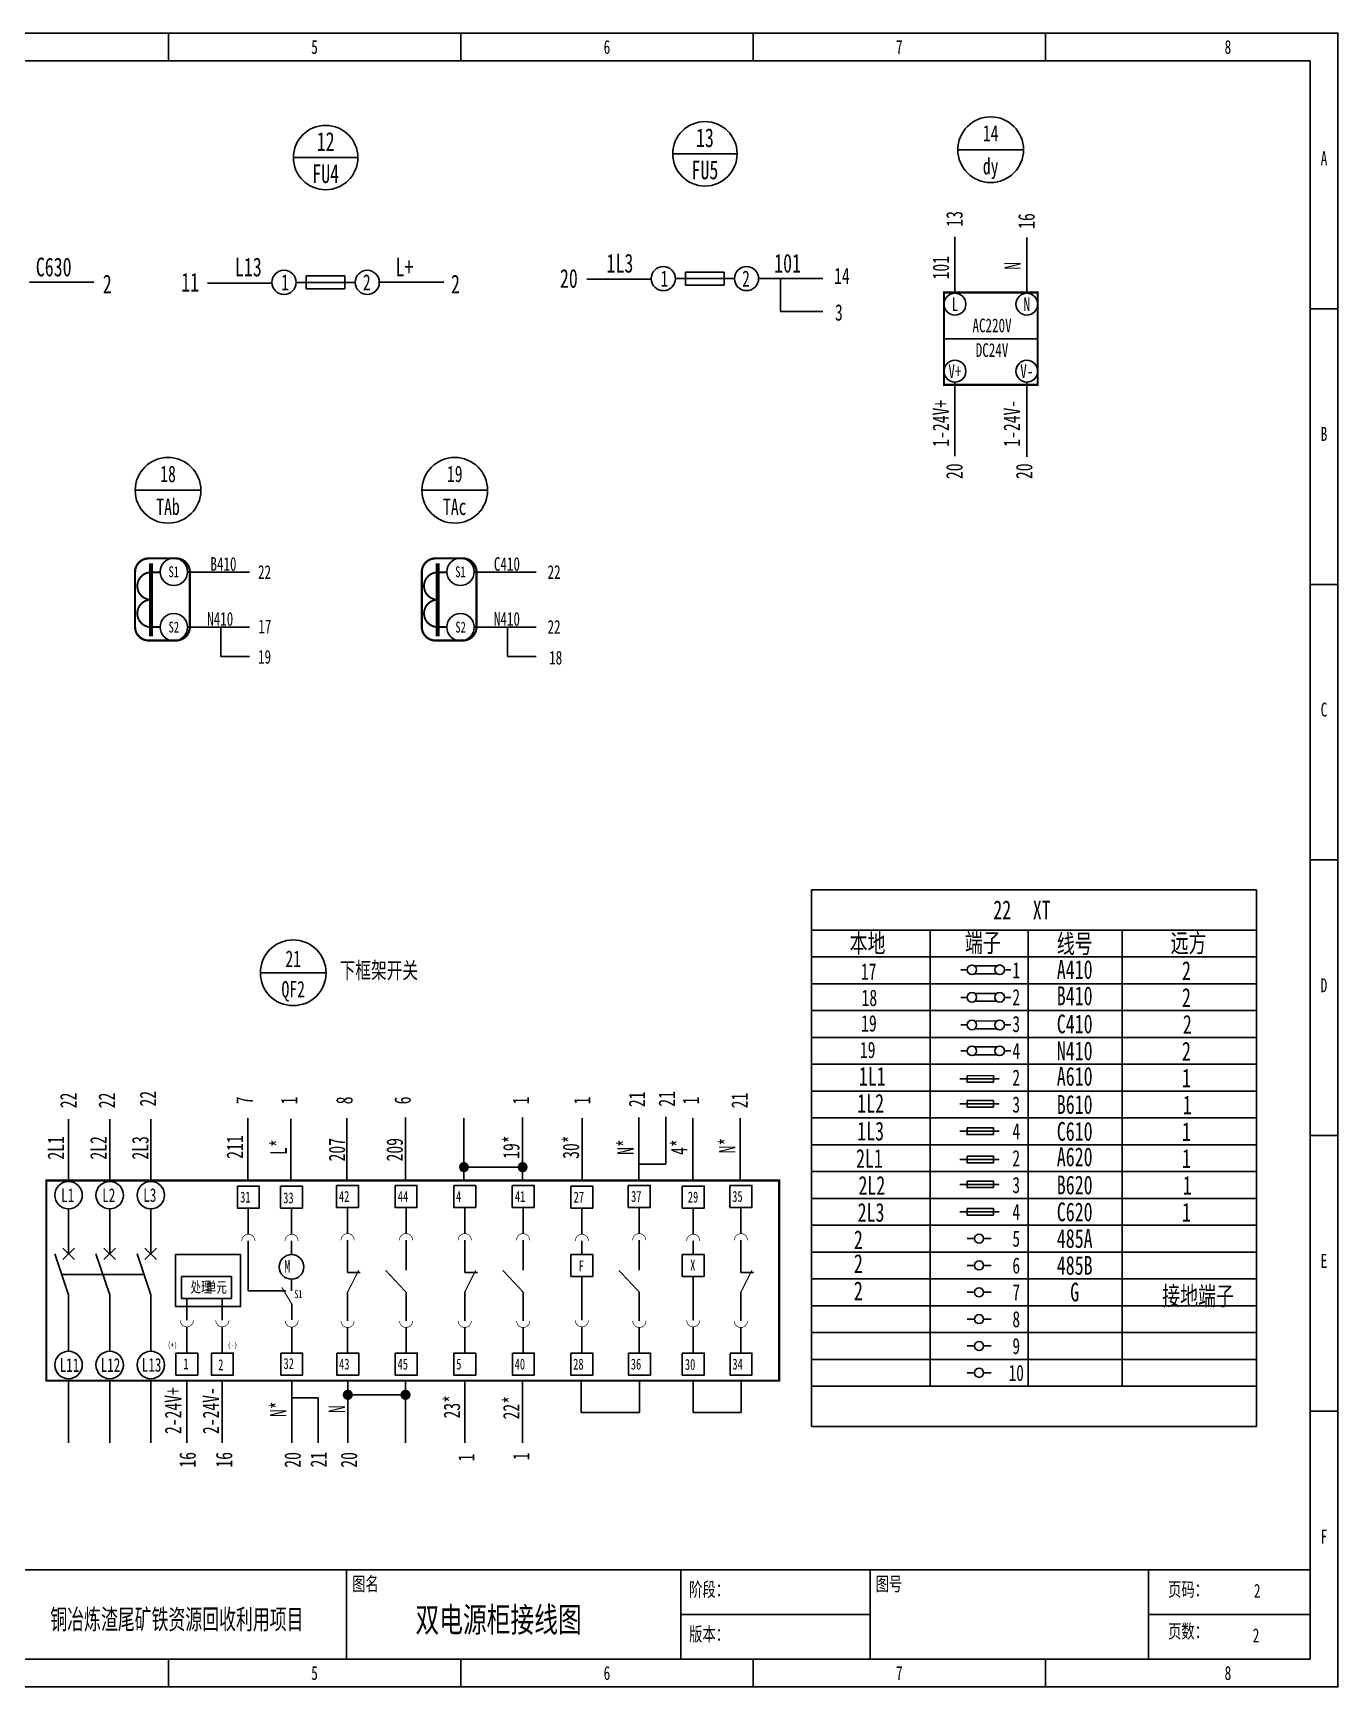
# Model space of a CAD drawing. Header units: millimetres. Extents: x 401220 to 2750366, y -101310 to 943175.
# Drawn here: x 1345826 to 1382428, y 174653 to 221053 of the extents above; entities that cross this region are included whole.
import ezdxf
from ezdxf.enums import TextEntityAlignment as Align

# ---------------------------------------------------------------- set-up
doc = ezdxf.new("R2010")
doc.units = ezdxf.units.MM
doc.layers.add('SW', color=8, linetype='Continuous', lineweight=20)
doc.styles.add('IDQSTYLE', font='NSimSun.ttf', dxfattribs={"width": 0.7})
doc.styles.add('标准', font='NSimSun.ttf', dxfattribs={"width": 0.667})

msp = doc.modelspace()

# ---------------------------------------------------------------- hatches: boundary and pattern name
h = msp.add_hatch(color=256)
h.dxf.hatch_style = 1
h.paths.add_polyline_path([(1358032.9, 189234.7, 0.4142136), (1357912.6, 189355), (1357912.6, 189114.4, 0.4142136)])
h.paths.add_polyline_path([(1357912.6, 189355, 0.4142136), (1357792.2, 189234.7, 0.4142136), (1357912.6, 189114.4)])
h = msp.add_hatch(color=256)
h.dxf.hatch_style = 1
h.paths.add_polyline_path([(1359679.7, 189234.7, 0.4142136), (1359559.3, 189355), (1359559.3, 189114.4, 0.4142136)])
h.paths.add_polyline_path([(1359559.3, 189355, 0.4142136), (1359439, 189234.7, 0.4142136), (1359559.3, 189114.4)])
h = msp.add_hatch(color=256)
h.dxf.hatch_style = 1
h.paths.add_polyline_path([(1354773.2, 182848.7, 0.4142136), (1354652.8, 182969), (1354652.8, 182728.3, 0.4142136)])
h.paths.add_polyline_path([(1354652.8, 182969, 0.4142136), (1354532.5, 182848.7, 0.4142136), (1354652.8, 182728.3)])
h = msp.add_hatch(color=256)
h.dxf.hatch_style = 1
h.paths.add_polyline_path([(1356392.2, 182848.7, 0.4142136), (1356271.9, 182969), (1356271.9, 182728.3, 0.4142136)])
h.paths.add_polyline_path([(1356271.9, 182969, 0.4142136), (1356151.6, 182848.7, 0.4142136), (1356271.9, 182728.3)])

# ---------------------------------------------------------------- linework, layer by layer
at = {"ltscale": 4}
for p, q in [((1349620, 220271.6), (1349620, 221052.8)), ((1357822, 220271.6), (1357822, 221052.8)), ((1366023.9, 220271.6), (1366023.9, 221052.8)), ((1374225.8, 220271.6), (1374225.8, 221052.8)), ((1381646.7, 213319.5), (1382427.8, 213319.5)), ((1381646.7, 205586.2), (1382427.8, 205586.2)), ((1381646.7, 197853), (1382427.8, 197853)), ((1372026.6, 194773.4), (1371849.2, 194773.4)), ((1373250.8, 194773.6), (1373073.4, 194773.6)), ((1372026.2, 193999.4), (1371848.8, 193999.4)), ((1373250.5, 193999.5), (1373073.1, 193999.5)), ((1372025.9, 193225.3), (1371848.5, 193225.3)), ((1373250.1, 193225.4), (1373072.7, 193225.4)), ((1372025.9, 192497.3), (1371848.5, 192497.3)), ((1373250.1, 192497.4), (1373072.7, 192497.4)), ((1372920.9, 191709.8), (1371823.8, 191709.7)), ((1372920.9, 191709.8), (1372777.2, 191709.8)), ((1372920.9, 191012.2), (1371823.8, 191012.1)), ((1372920.9, 191012.2), (1372777.2, 191012.2)), ((1372920.9, 190242.4), (1371823.8, 190242.3)), ((1372920.9, 190242.4), (1372777.2, 190242.4)), ((1381646.7, 190119.7), (1382427.8, 190119.7)), ((1372920.9, 189451), (1371823.8, 189450.9)), ((1372920.9, 189451), (1372777.2, 189451)), ((1372920.9, 188753.4), (1371823.8, 188753.3)), ((1372920.9, 188753.4), (1372777.2, 188753.4)), ((1372920.9, 187983.6), (1371823.8, 187983.5)), ((1372920.9, 187983.6), (1372777.2, 187983.6)), ((1372236.5, 187230.4), (1372024.8, 187230.4)), ((1372490.5, 187230.4), (1372702.1, 187230.4)), ((1372236.5, 186477.4), (1372024.8, 186477.4)), ((1372490.5, 186477.4), (1372702.1, 186477.4)), ((1372236.5, 185724.5), (1372024.8, 185724.5)), ((1372490.5, 185724.5), (1372702.1, 185724.5)), ((1372236.5, 184971.6), (1372024.8, 184971.6)), ((1372490.5, 184971.6), (1372702.1, 184971.6)), ((1372236.5, 184218.7), (1372024.8, 184218.7)), ((1372490.5, 184218.7), (1372702.1, 184218.7)), ((1372236.5, 183465.7), (1372024.8, 183465.7)), ((1372490.5, 183465.7), (1372702.1, 183465.7)), ((1381646.7, 182386.5), (1382427.8, 182386.5)), ((1319780.6, 177934), (1381646.7, 177934)), ((1354619.3, 177934), (1354619.3, 175434.3)), ((1363992.9, 177934), (1363992.9, 175434.3)), ((1369304.7, 177934), (1369304.7, 175434.3)), ((1377116.1, 177934), (1377116.1, 175434.3)), ((1363992.9, 176684.2), (1369304.7, 176684.2)), ((1377116.1, 176684.2), (1381646.7, 176684.2)), ((1349620, 174653.2), (1349620, 175434.3)), ((1357822, 174653.2), (1357822, 175434.3)), ((1366023.9, 174653.2), (1366023.9, 175434.3)), ((1374225.8, 174653.2), (1374225.8, 175434.3))]:
    msp.add_line(p, q, dxfattribs=at)
for p, q in [((1363767.9, 217665.9), (1365575, 217665.9)), ((1371765.1, 217780.6), (1373608.4, 217780.6)), ((1353129.2, 217560.3), (1354936.2, 217560.3)), ((1371684.5, 213754), (1371684.5, 215337.1)), ((1373702.9, 213735), (1373702.9, 215318.1)), ((1345724, 214059.8), (1347531, 214059.8)), ((1352527.6, 214038.8), (1350720.6, 214038.8)), ((1353239, 214059.2), (1353204.2, 214059.2)), ((1353239, 214059.2), (1353487.7, 214059.2)), ((1353487.7, 214239.9), (1353487.7, 213878.5)), ((1354571.9, 214239.9), (1353487.7, 214239.9)), ((1353487.7, 214059.2), (1354571.9, 214059.2)), ((1354571.9, 213878.5), (1354571.9, 214239.9)), ((1354571.9, 214059.2), (1354833.1, 214059.2)), ((1354860.6, 214059.2), (1354699.2, 214059.2)), ((1355537.8, 214059.8), (1357344.8, 214059.8)), ((1363166.4, 214144.4), (1361359.3, 214144.4)), ((1363877.8, 214164.8), (1363843, 214164.8)), ((1363877.8, 214164.8), (1364126.4, 214164.8)), ((1364126.4, 214345.5), (1364126.4, 213984.1)), ((1365210.7, 214345.5), (1364126.4, 214345.5)), ((1364126.4, 214164.8), (1365210.7, 214164.8)), ((1364126.4, 213984.1), (1365210.7, 213984.1)), ((1365210.7, 213984.1), (1365210.7, 214345.5)), ((1365210.7, 214164.8), (1365471.9, 214164.8)), ((1365499.4, 214164.8), (1365338, 214164.8)), ((1366176.6, 214165.4), (1367983.6, 214165.4)), ((1366796.2, 214165.4), (1366796.2, 213241.7)), ((1353487.7, 213878.5), (1354571.9, 213878.5)), ((1366796.2, 213241.7), (1367983.6, 213241.7)), ((1371377.3, 212477.7), (1374007.2, 212477.7)), ((1371684.5, 209676), (1371684.5, 211259)), ((1373702.9, 209656.9), (1373702.9, 211240)), ((1371684.5, 209179.2), (1371684.5, 210762.3)), ((1373702.9, 209160.2), (1373702.9, 210743.3)), ((1348690, 208224.7), (1350533.3, 208224.7)), ((1356733, 208224.7), (1358576.4, 208224.7)), ((1350159.5, 205927.8), (1351156.3, 205927.8)), ((1350591.3, 205927.8), (1351588.1, 205927.8)), ((1350625.1, 205927.8), (1351621.9, 205927.8)), ((1350902, 205927.8), (1351898.8, 205927.8)), ((1358202.6, 205927.8), (1359199.4, 205927.8)), ((1358634.4, 205927.8), (1359631.1, 205927.8)), ((1358668.1, 205927.8), (1359664.9, 205927.8)), ((1358945.1, 205927.8), (1359941.8, 205927.8)), ((1350159.5, 204385.6), (1351156.3, 204385.6)), ((1350591.3, 204385.6), (1351588.1, 204385.6)), ((1350625.1, 204385.6), (1351621.9, 204385.6)), ((1350902, 204385.6), (1351898.8, 204385.6)), ((1351089.7, 204385.6), (1351089.7, 203562.6)), ((1358202.6, 204385.6), (1359199.4, 204385.6)), ((1358634.4, 204385.6), (1359631.1, 204385.6)), ((1358668.1, 204385.6), (1359664.9, 204385.6)), ((1358945.1, 204385.6), (1359941.8, 204385.6)), ((1359132.8, 204385.6), (1359132.8, 203562.6)), ((1351089.7, 203562.6), (1351898.8, 203562.6)), ((1359132.8, 203562.6), (1359941.8, 203562.6)), ((1367663.8, 197017.1), (1367663.8, 195887.7)), ((1367663.8, 197017.1), (1379710.6, 197017.1)), ((1368095.5, 197017.1), (1380142.3, 197017.1)), ((1380142.3, 197017.1), (1380142.3, 195887.7)), ((1367663.8, 195887.7), (1380142.3, 195887.7)), ((1367663.8, 195887.7), (1367663.8, 195134.8)), ((1370994.6, 195887.7), (1370994.6, 195134.8)), ((1373742.4, 195887.7), (1373742.4, 195134.8)), ((1376378.9, 195887.7), (1376378.9, 195134.8)), ((1380142.3, 195887.7), (1380142.3, 195134.8)), ((1367663.8, 195134.8), (1367663.8, 194381.8)), ((1367663.8, 195134.8), (1367663.8, 194381.8)), ((1367663.8, 195134.8), (1379710.6, 195134.8)), ((1368095.5, 195134.8), (1380142.3, 195134.8)), ((1370994.6, 195134.8), (1370994.6, 194381.8)), ((1372235, 194884.3), (1372864.6, 194884.1)), ((1373742.4, 195134.8), (1373742.4, 194381.8)), ((1376377.7, 195134.8), (1376377.7, 194381.8)), ((1380142.3, 195134.8), (1380142.3, 194381.8)), ((1380142.3, 195134.8), (1380142.3, 194381.8)), ((1353122.9, 194688.2), (1352201.2, 194688.2)), ((1352201.2, 194688.2), (1354044.6, 194688.2)), ((1372236.3, 194663.5), (1372864.5, 194663.2)), ((1367663.8, 194381.8), (1367663.8, 193628.9)), ((1367663.8, 194381.8), (1367663.8, 193628.9)), ((1367663.8, 194381.8), (1379710.6, 194381.8)), ((1368095.5, 194381.8), (1380142.3, 194381.8)), ((1370994.6, 194381.8), (1370994.6, 193628.9)), ((1372234.6, 194110.2), (1372864.2, 194110)), ((1373742.4, 194381.8), (1373742.4, 193628.9)), ((1376377.7, 194381.8), (1376377.7, 193628.9)), ((1380142.3, 194381.8), (1380142.3, 193628.9)), ((1380142.3, 194381.8), (1380142.3, 193628.9)), ((1367663.8, 193628.9), (1367663.8, 192876)), ((1367663.8, 193628.9), (1367663.8, 192876)), ((1367663.8, 193628.9), (1379710.6, 193628.9)), ((1368095.5, 193628.9), (1380142.3, 193628.9)), ((1370994.6, 193628.9), (1370994.6, 192876)), ((1372236, 193889.4), (1372864.1, 193889.1)), ((1373742.4, 193628.9), (1373742.4, 192876)), ((1376377.7, 193628.9), (1376377.7, 192876)), ((1380142.3, 193628.9), (1380142.3, 192876)), ((1380142.3, 193628.9), (1380142.3, 192876)), ((1372234.3, 193336.1), (1372863.9, 193335.9)), ((1372235.6, 193115.3), (1372863.8, 193115.1)), ((1367663.8, 192876), (1367663.8, 192123.1)), ((1367663.8, 192876), (1367663.8, 192123.1)), ((1367663.8, 192876), (1379710.6, 192876)), ((1368095.5, 192876), (1380142.3, 192876)), ((1370994.6, 192876), (1370994.6, 192123.1)), ((1372234.3, 192608.1), (1372863.9, 192607.9)), ((1373742.4, 192876), (1373742.4, 192123.1)), ((1376377.7, 192876), (1376377.7, 192123.1)), ((1380142.3, 192876), (1380142.3, 192123.1)), ((1380142.3, 192876), (1380142.3, 192123.1)), ((1367663.8, 192123.1), (1379710.6, 192123.1)), ((1367663.8, 192123.1), (1367663.8, 191370.1)), ((1367663.8, 192123.1), (1367663.8, 191370.1)), ((1367663.8, 192123.1), (1379710.6, 192123.1)), ((1368095.5, 192123.1), (1380142.3, 192123.1)), ((1368095.5, 192123.1), (1380142.3, 192123.1)), ((1370994.6, 192123.1), (1370994.6, 191370.1)), ((1372235.6, 192387.3), (1372863.8, 192387.1)), ((1373742.4, 192123.1), (1373742.4, 191370.1)), ((1376377.7, 192123.1), (1376377.7, 191370.1)), ((1380142.3, 192123.1), (1380142.3, 191370.1)), ((1380142.3, 192123.1), (1380142.3, 191370.1)), ((1367663.8, 191370.1), (1367663.8, 190617.2)), ((1367663.8, 191370.1), (1367663.8, 190617.2)), ((1367663.8, 191370.1), (1379710.6, 191370.1)), ((1368095.5, 191370.1), (1380142.3, 191370.1)), ((1370994.6, 191370.1), (1370994.6, 190617.2)), ((1373742.4, 191370.1), (1373742.4, 190617.2)), ((1376377.7, 191370.1), (1376377.7, 190617.2)), ((1380142.3, 191370.1), (1380142.3, 190617.2)), ((1380142.3, 191370.1), (1380142.3, 190617.2)), ((1346822.4, 188832.8), (1346822.4, 190580.1)), ((1347974.5, 188832.8), (1347974.5, 190580.1)), ((1349126.6, 188832.8), (1349126.6, 190580.1)), ((1351850.3, 188860.4), (1351850.3, 190607.7)), ((1353054.6, 188840.8), (1353054.6, 190588.1)), ((1354627.4, 188860.4), (1354627.4, 190607.7)), ((1356274.1, 188880), (1356274.1, 190627.3)), ((1357912.6, 188860.4), (1357912.6, 190607.7)), ((1359559.3, 188880), (1359559.3, 190627.3)), ((1361226.6, 188860.4), (1361226.6, 190607.7)), ((1362816.6, 188880), (1362816.6, 190627.3)), ((1363578, 189323.7), (1363578, 190646.9)), ((1364333.7, 188860.4), (1364333.7, 190607.7)), ((1365659.1, 188860.4), (1365659.1, 190607.7)), ((1367663.8, 190617.2), (1367663.8, 189864.3)), ((1367663.8, 190617.2), (1367663.8, 189864.3)), ((1367663.8, 190617.2), (1379710.6, 190617.2)), ((1368095.5, 190617.2), (1380142.3, 190617.2)), ((1370994.6, 190617.2), (1370994.6, 189864.3)), ((1373742.4, 190617.2), (1373742.4, 189864.3)), ((1376377.7, 190617.2), (1376377.7, 189864.3)), ((1380142.3, 190617.2), (1380142.3, 189864.3)), ((1380142.3, 190617.2), (1380142.3, 189864.3)), ((1367663.8, 189864.3), (1379710.6, 189864.3)), ((1367663.8, 189864.3), (1379710.6, 189864.3)), ((1367663.8, 189864.3), (1367663.8, 189111.4)), ((1367663.8, 189864.3), (1367663.8, 189111.4)), ((1367663.8, 189864.3), (1379710.6, 189864.3)), ((1368095.5, 189864.3), (1380142.3, 189864.3)), ((1368095.5, 189864.3), (1380142.3, 189864.3)), ((1368095.5, 189864.3), (1380142.3, 189864.3)), ((1370994.6, 189864.3), (1370994.6, 189111.4)), ((1373742.4, 189864.3), (1373742.4, 189111.4)), ((1376377.7, 189864.3), (1376377.7, 189111.4)), ((1380142.3, 189864.3), (1380142.3, 189111.4)), ((1380142.3, 189864.3), (1380142.3, 189111.4)), ((1362816.6, 189323.7), (1363578, 189323.7)), ((1359559.3, 189234.7), (1357912.6, 189234.7)), ((1367663.8, 189111.4), (1367663.8, 188358.4)), ((1367663.8, 189111.4), (1367663.8, 188358.4)), ((1367663.8, 189111.4), (1379710.6, 189111.4)), ((1368095.5, 189111.4), (1380142.3, 189111.4)), ((1370994.6, 189111.4), (1370994.6, 188358.4)), ((1373742.4, 189111.4), (1373742.4, 188358.4)), ((1376377.7, 189111.4), (1376377.7, 188358.4)), ((1380142.3, 189111.4), (1380142.3, 188358.4)), ((1380142.3, 189111.4), (1380142.3, 188358.4)), ((1346822.4, 186803.1), (1346822.4, 188064.8)), ((1347974.5, 186803.1), (1347974.5, 188064.8)), ((1349126.6, 186803.1), (1349126.6, 188064.8)), ((1351863.6, 188088.6), (1351863.6, 187351.3)), ((1353076, 188088.6), (1353076, 187351.3)), ((1354648.8, 188108.3), (1354648.8, 187370.9)), ((1356287.4, 188108.3), (1356287.4, 187370.9)), ((1357934, 188108.3), (1357934, 187370.9)), ((1359572.6, 188108.3), (1359572.6, 187370.9)), ((1361219.4, 188088.6), (1361219.4, 187351.3)), ((1362829.9, 188108.3), (1362829.9, 187370.9)), ((1364344.1, 188088.6), (1364344.1, 187351.3)), ((1365680.5, 188108.3), (1365680.5, 187370.9)), ((1367663.8, 188358.4), (1367663.8, 187605.5)), ((1367663.8, 188358.4), (1367663.8, 187605.5)), ((1367663.8, 188358.4), (1379710.6, 188358.4)), ((1368095.5, 188358.4), (1380142.3, 188358.4)), ((1370994.6, 188358.4), (1370994.6, 187605.5)), ((1373742.4, 188358.4), (1373742.4, 187605.5)), ((1376377.7, 188358.4), (1376377.7, 187605.5)), ((1380142.3, 188358.4), (1380142.3, 187605.5)), ((1380142.3, 188358.4), (1380142.3, 187605.5)), ((1346822.4, 187571.2), (1346822.4, 186803.1)), ((1347974.5, 187571.2), (1347974.5, 186803.1)), ((1349126.6, 187571.2), (1349126.6, 186803.1)), ((1367663.8, 187605.5), (1367663.8, 186852.6)), ((1367663.8, 187605.5), (1367663.8, 186852.6)), ((1367663.8, 187605.5), (1379710.6, 187605.5)), ((1368095.5, 187605.5), (1380142.3, 187605.5)), ((1370994.6, 187605.5), (1370994.6, 186852.6)), ((1373742.4, 187605.5), (1373742.4, 186852.6)), ((1376377.7, 187605.5), (1376377.7, 186852.6)), ((1380142.3, 187605.5), (1380142.3, 186852.6)), ((1380142.3, 187605.5), (1380142.3, 186852.6)), ((1351863.6, 187167), (1351863.6, 186782.9)), ((1351863.6, 185765.6), (1351863.6, 187167)), ((1353076, 187167), (1353076, 186782.9)), ((1354648.8, 186279.4), (1354648.8, 187186.6)), ((1356287.4, 186572.1), (1356287.4, 187186.6)), ((1356287.4, 187186.6), (1356287.4, 186341.7)), ((1357934, 186279.4), (1357934, 187186.6)), ((1359572.6, 186572.1), (1359572.6, 187186.6)), ((1359572.6, 187186.6), (1359572.6, 186341.7)), ((1361219.4, 187167), (1361219.4, 186782.9)), ((1362829.9, 186572.1), (1362829.9, 187186.6)), ((1362829.9, 187186.6), (1362829.9, 186341.7)), ((1364344.1, 187167), (1364344.1, 186782.9)), ((1365680.5, 186279.4), (1365680.5, 187186.6)), ((1346822.4, 185651), (1346438.4, 186803.1)), ((1346659.5, 186640.2), (1346985.4, 186966.1)), ((1346659.5, 186966.1), (1346985.4, 186640.2)), ((1347974.5, 185651), (1347590.5, 186803.1)), ((1347811.6, 186966.1), (1348137.5, 186640.2)), ((1347811.6, 186640.2), (1348137.5, 186966.1)), ((1349126.6, 185651), (1348742.6, 186803.1)), ((1348963.7, 186640.2), (1349289.5, 186966.1)), ((1348963.7, 186966.1), (1349289.5, 186640.2)), ((1367663.8, 186852.6), (1367663.8, 186099.7)), ((1367663.8, 186852.6), (1367663.8, 186099.7)), ((1367663.8, 186852.6), (1379710.6, 186852.6)), ((1368095.5, 186852.6), (1380142.3, 186852.6)), ((1370994.6, 186852.6), (1370994.6, 186099.7)), ((1373742.4, 186852.6), (1373742.4, 186099.7)), ((1376377.7, 186852.6), (1376377.7, 186099.7)), ((1380142.3, 186852.6), (1380142.3, 186099.7)), ((1380142.3, 186852.6), (1380142.3, 186099.7)), ((1346630.4, 186227.1), (1348934.6, 186227.1)), ((1351863.6, 186091.7), (1351863.6, 185765.6)), ((1353076, 186091.7), (1353076, 185765.6)), ((1354648.8, 186279.4), (1355004, 186279.4)), ((1357934, 186279.4), (1358289.2, 186279.4)), ((1361219.4, 184939.6), (1361219.4, 186168.5)), ((1364344.1, 184939.6), (1364344.1, 186168.5)), ((1365680.5, 186279.4), (1366035.7, 186279.4)), ((1367663.8, 186099.7), (1367663.8, 185346.7)), ((1367663.8, 186099.7), (1367663.8, 185346.7)), ((1367663.8, 186099.7), (1379710.6, 186099.7)), ((1368095.5, 186099.7), (1380142.3, 186099.7)), ((1370994.6, 186099.7), (1370994.6, 185346.7)), ((1373742.4, 186099.7), (1373742.4, 185346.7)), ((1376377.7, 186099.7), (1376377.7, 185346.7)), ((1380142.3, 186099.7), (1380142.3, 185346.7)), ((1380142.3, 186099.7), (1380142.3, 185346.7)), ((1346822.4, 185267), (1346822.4, 185651)), ((1346822.4, 185651), (1346822.4, 184069.2)), ((1347974.5, 185267), (1347974.5, 185651)), ((1347974.5, 185651), (1347974.5, 184069.2)), ((1349126.6, 185267), (1349126.6, 185651)), ((1349126.6, 185651), (1349126.6, 184069.2)), ((1351863.6, 185765.6), (1352917, 185765.6)), ((1354648.8, 185612.9), (1354648.8, 185728.1)), ((1354648.8, 185612.9), (1354648.8, 184921.6)), ((1356289.2, 185612.9), (1356289.2, 185728.1)), ((1356289.2, 185612.9), (1356289.2, 184921.6)), ((1357934, 185612.9), (1357934, 185728.1)), ((1357934, 185612.9), (1357934, 184921.6)), ((1359574.4, 185612.9), (1359574.4, 185728.1)), ((1359574.4, 185612.9), (1359574.4, 184921.6)), ((1362831.7, 185612.9), (1362831.7, 185728.1)), ((1362831.7, 185612.9), (1362831.7, 184921.6)), ((1365680.5, 185612.9), (1365680.5, 185728.1)), ((1365680.5, 185612.9), (1365680.5, 184921.6)), ((1346822.4, 184499), (1346822.4, 185267)), ((1347974.5, 184499), (1347974.5, 185267)), ((1347974.5, 184499), (1347974.5, 185267)), ((1349126.6, 184499), (1349126.6, 185267)), ((1349126.6, 184499), (1349126.6, 185267)), ((1350139.4, 184939.6), (1350139.4, 185554)), ((1351134.5, 184939.6), (1351134.5, 185554)), ((1353079.7, 185170), (1353079.7, 185400.4)), ((1353079.7, 185170), (1353079.7, 184955.8)), ((1367663.8, 185346.7), (1367663.8, 184593.8)), ((1367663.8, 185346.7), (1367663.8, 184593.8)), ((1367663.8, 185346.7), (1379710.6, 185346.7)), ((1368095.5, 185346.7), (1380142.3, 185346.7)), ((1370994.6, 185346.7), (1370994.6, 184593.8)), ((1373742.4, 185346.7), (1373742.4, 184593.8)), ((1376377.7, 185346.7), (1376377.7, 184593.8)), ((1380142.3, 185346.7), (1380142.3, 184593.8)), ((1380142.3, 185346.7), (1380142.3, 184593.8)), ((1350139.4, 184017.9), (1350139.4, 184755.3)), ((1351134.5, 184017.9), (1351134.5, 184755.3)), ((1353079.7, 184017.9), (1353079.7, 184749)), ((1354648.8, 183999.9), (1354648.8, 184737.3)), ((1356289.2, 183999.9), (1356289.2, 184737.3)), ((1357934, 183999.9), (1357934, 184737.3)), ((1359574.4, 183999.9), (1359574.4, 184737.3)), ((1361219.4, 184017.9), (1361219.4, 184755.3)), ((1362831.7, 183999.9), (1362831.7, 184737.3)), ((1364344.1, 184017.9), (1364344.1, 184755.3)), ((1365680.5, 183999.9), (1365680.5, 184737.3)), ((1367663.8, 184593.8), (1367663.8, 183840.9)), ((1367663.8, 184593.8), (1367663.8, 183840.9)), ((1367663.8, 184593.8), (1379710.6, 184593.8)), ((1368095.5, 184593.8), (1380142.3, 184593.8)), ((1370994.6, 184593.8), (1370994.6, 183840.9)), ((1373742.4, 184593.8), (1373742.4, 183840.9)), ((1376377.7, 184593.8), (1376377.7, 183840.9)), ((1380142.3, 184593.8), (1380142.3, 183840.9)), ((1380142.3, 184593.8), (1380142.3, 183840.9)), ((1367663.8, 183840.9), (1367663.8, 183087.9)), ((1367663.8, 183840.9), (1367663.8, 183087.9)), ((1367663.8, 183840.9), (1379710.6, 183840.9)), ((1368095.5, 183840.9), (1380142.3, 183840.9)), ((1370994.6, 183840.9), (1370994.6, 183087.9)), ((1373742.4, 183840.9), (1373742.4, 183087.9)), ((1376377.7, 183840.9), (1376377.7, 183087.9)), ((1380142.3, 183840.9), (1380142.3, 183087.9)), ((1380142.3, 183840.9), (1380142.3, 183087.9)), ((1346822.4, 181496.7), (1346822.4, 183243.9)), ((1347974.5, 181496.7), (1347974.5, 183243.9)), ((1349126.6, 181496.7), (1349126.6, 183243.9)), ((1350139.4, 181496.7), (1350139.4, 183243.9)), ((1351134.5, 181496.7), (1351134.5, 183243.9)), ((1353079.7, 181496.7), (1353079.7, 183243.9)), ((1354652.8, 181496.7), (1354652.8, 183243.9)), ((1356299.6, 182848.7), (1354652.8, 182848.7)), ((1356271.9, 181496.7), (1356271.9, 183243.9)), ((1357938, 181496.7), (1357938, 183243.9)), ((1359557.1, 181496.7), (1359557.1, 183243.9)), ((1361202.9, 183243.9), (1361202.9, 182353.1)), ((1362833.2, 182353.1), (1362833.2, 183243.9)), ((1364344.1, 183243.9), (1364344.1, 182353.1)), ((1365684.6, 182353.1), (1365684.6, 183243.9)), ((1367663.8, 183087.9), (1367663.8, 181958.6)), ((1367663.8, 183087.9), (1380142.3, 183087.9)), ((1380142.3, 183087.9), (1380142.3, 181958.6)), ((1353079.7, 182760.5), (1353826.8, 182760.5)), ((1353826.8, 182760.5), (1353826.8, 181496.7)), ((1361202.9, 182353.1), (1362833.2, 182353.1)), ((1364344.1, 182353.1), (1365684.6, 182353.1)), ((1367663.8, 182711.5), (1367663.8, 181958.6)), ((1367663.8, 182711.5), (1367663.8, 181958.6)), ((1380142.3, 182711.5), (1380142.3, 181958.6)), ((1380142.3, 182711.5), (1380142.3, 181958.6)), ((1367663.8, 181958.6), (1379710.6, 181958.6)), ((1368095.5, 181958.6), (1380142.3, 181958.6))]:
    msp.add_line(p, q)
for points in [[(1318062.1, 174653.2), (1382427.8, 174653.2), (1382427.8, 221052.8), (1318062.1, 221052.8)], [(1319780.6, 175434.3), (1381646.7, 175434.3), (1381646.7, 220271.6), (1319780.6, 220271.6)]]:
    msp.add_lwpolyline(points, close=True, dxfattribs=at)
at = {"const_width": 61.4}
for points in [[(1371377.3, 211182.2), (1374007.2, 211182.2), (1374007.2, 213773.1), (1371377.3, 213773.1)], [(1346197.7, 183243.9), (1366756, 183243.9), (1366756, 188860.4), (1346197.7, 188860.4)]]:
    msp.add_lwpolyline(points, close=True, dxfattribs=at)
for points in [[(1349070.4, 204010.7), (1349838.5, 204010.7, 0.4142136), (1350222.5, 204394.8), (1350222.5, 205930.9, 0.4142136), (1349838.5, 206314.9), (1349070.4, 206314.9, 0.4142136), (1348686.4, 205930.9), (1348686.4, 204394.8, 0.4142136)], [(1357113.5, 204010.7), (1357881.5, 204010.7, 0.4142136), (1358265.6, 204394.8), (1358265.6, 205930.9, 0.4142136), (1357881.5, 206314.9), (1357113.5, 206314.9, 0.4142136), (1356729.4, 205930.9), (1356729.4, 204394.8, 0.4142136)]]:
    msp.add_lwpolyline(points, format="xyb", close=True, dxfattribs=at)
at = {"color": 7, "const_width": 107.5}
for points in [[(1349133.9, 204131.1), (1349133.9, 206179.2)], [(1357177, 204131.1), (1357177, 206179.2)]]:
    msp.add_lwpolyline(points, dxfattribs=at)
at = {"color": 7, "const_width": 53.8}
for points in [[(1349133.9, 205155.2, -1), (1349133.9, 205923.2), (1349389.9, 205923.2)], [(1357177, 205155.2, -1), (1357177, 205923.2), (1357433, 205923.2)], [(1349389.9, 204387.1), (1349133.9, 204387.1, -1), (1349133.9, 205155.2, -2.4142136)], [(1357433, 204387.1), (1357177, 204387.1, -1), (1357177, 205155.2, -2.4142136)]]:
    msp.add_lwpolyline(points, format="xyb", dxfattribs=at)
for points in [[(1372027.5, 191802.3), (1372762.2, 191802.4), (1372762.2, 191617.2), (1372027.5, 191617.1)], [(1372027.5, 191104.7), (1372762.2, 191104.8), (1372762.2, 190919.6), (1372027.5, 190919.5)], [(1372027.5, 190334.9), (1372762.2, 190334.9), (1372762.2, 190149.8), (1372027.5, 190149.7)], [(1372027.5, 189543.5), (1372762.2, 189543.6), (1372762.2, 189358.4), (1372027.5, 189358.3)], [(1351556.4, 188703.1), (1352170.8, 188703.1), (1352170.8, 188088.6), (1351556.4, 188088.6)], [(1352768.8, 188703.1), (1353383.2, 188703.1), (1353383.2, 188088.6), (1352768.8, 188088.6)], [(1354341.6, 188722.7), (1354956, 188722.7), (1354956, 188108.3), (1354341.6, 188108.3)], [(1355980.2, 188722.7), (1356594.7, 188722.7), (1356594.7, 188108.3), (1355980.2, 188108.3)], [(1357626.8, 188722.7), (1358241.2, 188722.7), (1358241.2, 188108.3), (1357626.8, 188108.3)], [(1359265.4, 188722.7), (1359879.8, 188722.7), (1359879.8, 188108.3), (1359265.4, 188108.3)], [(1360912.2, 188703.1), (1361526.6, 188703.1), (1361526.6, 188088.6), (1360912.2, 188088.6)], [(1362522.6, 188722.7), (1363137.1, 188722.7), (1363137.1, 188108.3), (1362522.6, 188108.3)], [(1364036.9, 188703.1), (1364651.3, 188703.1), (1364651.3, 188088.6), (1364036.9, 188088.6)], [(1365373.3, 188722.7), (1365987.8, 188722.7), (1365987.8, 188108.3), (1365373.3, 188108.3)], [(1372027.5, 188845.9), (1372762.2, 188846), (1372762.2, 188660.8), (1372027.5, 188660.8)], [(1372027.5, 188076.1), (1372762.2, 188076.2), (1372762.2, 187891), (1372027.5, 187890.9)], [(1349817.4, 185323.6), (1351646.8, 185323.6), (1351646.8, 186782.2), (1349817.4, 186782.2)], [(1361526.6, 186168.5), (1360912.2, 186168.5), (1360912.2, 186782.9), (1361526.6, 186782.9)], [(1364651.3, 186168.5), (1364036.9, 186168.5), (1364036.9, 186782.9), (1364651.3, 186782.9)], [(1349985.8, 186168.5), (1351390.9, 186168.5), (1351390.9, 185554), (1349985.8, 185554)], [(1349832.2, 184017.9), (1350446.6, 184017.9), (1350446.6, 183403.5), (1349832.2, 183403.5)], [(1350827.2, 184017.9), (1351441.7, 184017.9), (1351441.7, 183403.5), (1350827.2, 183403.5)], [(1352772.5, 184017.9), (1353386.9, 184017.9), (1353386.9, 183403.5), (1352772.5, 183403.5)], [(1354345.6, 184017.9), (1354960.1, 184017.9), (1354960.1, 183403.5), (1354345.6, 183403.5)], [(1355986, 184017.9), (1356600.5, 184017.9), (1356600.5, 183403.5), (1355986, 183403.5)], [(1357630.8, 184017.9), (1358245.3, 184017.9), (1358245.3, 183403.5), (1357630.8, 183403.5)], [(1359271.2, 184017.9), (1359885.7, 184017.9), (1359885.7, 183403.5), (1359271.2, 183403.5)], [(1360912.2, 184017.9), (1361526.6, 184017.9), (1361526.6, 183403.5), (1360912.2, 183403.5)], [(1362528.5, 184017.9), (1363142.9, 184017.9), (1363142.9, 183403.5), (1362528.5, 183403.5)], [(1364036.9, 184017.9), (1364651.3, 184017.9), (1364651.3, 183403.5), (1364036.9, 183403.5)], [(1365377.3, 184017.9), (1365991.8, 184017.9), (1365991.8, 183403.5), (1365377.3, 183403.5)]]:
    msp.add_lwpolyline(points, close=True)
at = {"const_width": 18.4}
for points in [[(1352047.9, 187167, 1), (1351679.3, 187167, 1)], [(1353260.3, 187167, 1), (1352891.7, 187167, 1)], [(1354833.2, 187186.6, 1), (1354464.5, 187186.6, 1)], [(1356471.8, 187186.6, 1), (1356103.1, 187186.6, 1)], [(1358118.4, 187186.6, 1), (1357749.7, 187186.6, 1)], [(1359757, 187186.6, 1), (1359388.3, 187186.6, 1)], [(1361403.7, 187167, 1), (1361035.1, 187167, 1)], [(1363014.2, 187186.6, 1), (1362645.5, 187186.6, 1)], [(1364528.4, 187167, 1), (1364159.8, 187167, 1)], [(1365864.9, 187186.6, 1), (1365496.2, 187186.6, 1)], [(1349955.1, 184939.6, 1), (1350323.8, 184939.6, 1)], [(1350950.1, 184939.6, 1), (1351318.8, 184939.6, 1)], [(1352895.4, 184933.3, 1), (1353264, 184933.3)], [(1354464.5, 184921.6, 1), (1354833.2, 184921.6, 1)], [(1356104.9, 184921.6, 1), (1356473.6, 184921.6, 1)], [(1357749.7, 184921.6, 1), (1358118.4, 184921.6, 1)], [(1359390.1, 184921.6, 1), (1359758.8, 184921.6, 1)], [(1361035.1, 184939.6, 1), (1361403.7, 184939.6, 1)], [(1362647.3, 184921.6, 1), (1363016, 184921.6, 1)], [(1364159.8, 184939.6, 1), (1364528.4, 184939.6, 1)], [(1365496.2, 184921.6, 1), (1365864.9, 184921.6, 1)]]:
    msp.add_lwpolyline(points, format="xyb", dxfattribs=at)
at = {"const_width": 32.3}
for points in [[(1354648.8, 185728.1), (1354958.3, 186341.7)], [(1356289.2, 185728.1), (1355714.7, 186341.7)], [(1357934, 185728.1), (1358243.5, 186341.7)], [(1359574.4, 185728.1), (1358999.9, 186341.7)], [(1362831.7, 185728.1), (1362257.1, 186341.7)], [(1365680.5, 185728.1), (1365990.1, 186341.7)], [(1353079.7, 185400.4), (1352803.2, 185861.3)]]:
    msp.add_lwpolyline(points, dxfattribs=at)
for centre, radius in [((1364671.5, 217665.9), 903.5), ((1372686.7, 217780.6), 921.7), ((1354032.7, 217560.3), 903.5), ((1352865.4, 214059.2), 338.8), ((1355199.4, 214059.2), 338.8), ((1363504.1, 214164.8), 338.8), ((1365838.2, 214164.8), 338.8), ((1371684.5, 213446.8), 307.2), ((1373700, 213446.8), 307.2), ((1371684.5, 211566.3), 307.2), ((1373700, 211566.3), 307.2), ((1349611.6, 208224.7), 921.7), ((1357654.7, 208224.7), 921.7), ((1349772, 205939.9), 384), ((1357815.1, 205939.9), 384), ((1349774.7, 204387.1), 384), ((1357817.7, 204387.1), 384), ((1353122.9, 194688.2), 921.7), ((1357912.6, 189234.7), 120.3), ((1359559.3, 189234.7), 120.3), ((1346822.4, 188448.8), 384), ((1347974.5, 188448.8), 384), ((1349126.6, 188448.8), 384), ((1353076, 186437.3), 345.6), ((1346822.4, 183685.1), 384), ((1347974.5, 183685.1), 384), ((1349126.6, 183685.1), 384), ((1354652.8, 182848.7), 120.3), ((1356271.9, 182848.7), 120.3)]:
    msp.add_circle(centre, radius)
at = {"ltscale": 4}
for centre, radius in [((1372160.3, 194773.4), 133.7), ((1372939.7, 194773.6), 133.7), ((1372159.9, 193999.4), 133.7), ((1372939.4, 193999.5), 133.7), ((1372159.6, 193225.3), 133.7), ((1372939, 193225.4), 133.7), ((1372159.6, 192497.3), 133.7), ((1372939, 192497.4), 133.7), ((1372363.5, 187230.4), 127), ((1372363.5, 186477.4), 127), ((1372363.5, 185724.5), 127), ((1372363.5, 184971.6), 127), ((1372363.5, 184218.7), 127), ((1372363.5, 183465.7), 127)]:
    msp.add_circle(centre, radius, dxfattribs=at)

# ---------------------------------------------------------------- texts
at = {"style": 'IDQSTYLE', "width": 0.7}
for s, p in [('5', (1353721, 220349.7)), ('6', (1361922.9, 220349.7)), ('7', (1370124.9, 220349.7)), ('8', (1379342.3, 220349.7)), ('A', (1382037.2, 217225.2)), ('B', (1382037.2, 209491.9)), ('C', (1382037.2, 201758.7)), ('D', (1382037.2, 194025.4)), ('E', (1382037.2, 186292.2)), ('F', (1382037.2, 178558.9)), ('5', (1353721, 174731.3)), ('6', (1361922.9, 174731.3)), ('7', (1370124.9, 174731.3)), ('8', (1379342.3, 174731.3))]:
    msp.add_text(s, height=391.3, dxfattribs=at).set_placement(p, align=Align.BOTTOM_CENTER)
for s, height, p in [('12', 527.05, (1354032.7, 218012.1)), ('13', 527.05, (1364671.5, 218117.7)), ('14', 460.84, (1372686.7, 218241.4)), ('FU4', 527.05, (1354032.7, 217108.6)), ('FU5', 527.05, (1364671.5, 217214.2)), ('dy', 460.84, (1372686.7, 217319.7)), ('1L3', 527.05, (1362287.3, 214596.7)), ('101', 527.05, (1366990.7, 214596.7)), ('C630', 527.05, (1346404.6, 214491.1)), ('L13', 527.05, (1351864.6, 214491.1)), ('L+', 527.05, (1356242.3, 214491.1)), ('20', 527.05, (1360855.2, 214169.6)), ('14', 460.84, (1368514.1, 214239.3)), ('2', 527, (1347906.9, 214011.7)), ('11', 527.05, (1350233.5, 214064)), ('2', 527, (1357674, 214011.7)), ('3', 460.8, (1368429.9, 213215.4)), ('18', 460.84, (1349611.6, 208685.5)), ('19', 460.84, (1357654.7, 208685.5)), ('TAb', 460.84, (1349611.6, 207763.9)), ('TAc', 460.84, (1357654.7, 207763.9)), ('S1', 307.22, (1349772, 205939.9)), (' B410', 384.03, (1351075.2, 206158.2)), ('22', 384.03, (1352318.4, 205932)), ('S1', 307.22, (1357815.1, 205939.9)), ('C410', 384.03, (1359118.2, 206158.2)), ('22', 384.03, (1360441, 205932)), ('N410', 384.03, (1351075.2, 204616)), ('N410', 384.03, (1359118.2, 204616)), ('S2', 307.22, (1349774.7, 204387.1)), ('17', 384.03, (1352327.3, 204405.7)), ('S2', 307.22, (1357817.7, 204387.1)), ('22', 384.03, (1360441, 204394.6)), ('19', 384.03, (1352319.1, 203552.8)), ('18', 384.03, (1360485.9, 203530.4)), ('22', 527.05, (1373012, 196454.5)), ('XT', 527.05, (1374118.9, 196452.4)), ('21', 460.84, (1353122.9, 195084)), ('下框架开关', 460.84, (1355525.6, 194755.3)), ('17', 460.84, (1369264.8, 194723.1)), ('1', 451.8, (1373404.4, 194758.3)), ('QF2', 460.84, (1353122.9, 194227.3)), ('18', 460.84, (1369283.9, 193987)), ('2', 451.8, (1373404.4, 194005.4)), ('19', 460.84, (1369273.1, 193270.7)), ('3', 451.8, (1373404.4, 193252.4)), ('@N421', 0.151, (1373742.4, 193252.4)), ('19', 460.84, (1369237.6, 192524.5)), ('4', 451.8, (1373404.4, 192499.5)), ('2', 451.8, (1373404.4, 191746.6)), ('3', 451.8, (1373404.4, 190993.7)), ('@N421', 0.151, (1373742.4, 190993.7)), ('4', 451.8, (1373404.4, 190240.7)), ('2', 451.8, (1373404.4, 189487.8)), ('3', 451.8, (1373404.4, 188734.9)), ('@N421', 0.151, (1373742.4, 188734.9)), ('4', 451.8, (1373404.4, 187982)), ('5', 451.8, (1373404.4, 187229)), ('6', 451.8, (1373404.4, 186476.1)), ('7', 451.8, (1373404.4, 185723.2)), ('8', 451.8, (1373404.4, 184970.3)), ('9', 451.8, (1373404.4, 184217.3)), ('10', 451.76, (1373404.4, 183464.4))]:
    msp.add_text(s, height=height, dxfattribs=at).set_placement(p, align=Align.MIDDLE_CENTER)
for s, p in [('框架断路器配套', (1371765.1, 217780.6)), ('框架断路器配套', (1348690, 208224.7)), ('框架断路器配套', (1356733, 208224.7)), ('RMW2-3P bse4', (1352213.9, 193913.5))]:
    msp.add_text(s, height=0.154, dxfattribs=at).set_placement(p, align=Align.MIDDLE_LEFT)
for s, height, p in [('13', 460.84, (1371669.6, 215840)), ('16', 460.84, (1373690.7, 215779.5)), ('101', 460.84, (1371287.4, 214469.1)), ('N', 460.8, (1373302.7, 214522.5)), ('1-24V+', 460.84, (1371287.4, 210104.8)), ('1-24V-', 460.84, (1373279.1, 210104.8)), ('20', 460.84, (1371668.8, 208759.2)), ('20', 460.84, (1373625.8, 208759.2)), ('22', 460.84, (1346815.8, 191107.9)), ('22', 460.84, (1347893, 191107.9)), ('22', 460.84, (1349048.1, 191155.4)), ('7', 460.8, (1351756.4, 191107.9)), ('1', 460.8, (1353008, 191104.7)), ('8', 460.8, (1354557.4, 191107.9)), ('6', 460.8, (1356189.3, 191107.9)), ('1', 460.8, (1359509.1, 191104.7)), ('1', 460.8, (1361223.4, 191104.7)), ('21', 460.84, (1362764.4, 191137.9)), ('21', 460.84, (1363600.2, 191151.1)), ('1', 460.8, (1364277, 191104.7)), ('21', 460.84, (1365643.2, 191104.7)), ('2L1', 460.84, (1346462.8, 189776.3)), ('2L2', 460.84, (1347658, 189776.3)), ('2L3', 460.84, (1348831.4, 189776.3)), ('211', 460.84, (1351483.8, 189798.6)), ('L*', 460.84, (1352714.8, 189798.6)), ('207', 460.84, (1354348, 189723.9)), ('209', 460.84, (1355967.2, 189723.9)), ('19*', 460.84, (1359238.8, 189797.2)), ('30*', 460.84, (1360910.5, 189797.2)), ('N*', 460.84, (1362446, 189797.2)), ('4*', 460.84, (1363947.6, 189797.2)), ('N*', 460.84, (1365293.9, 189839.4)), ('2-24V+', 460.84, (1349751.1, 182404)), ('2-24V-', 460.84, (1350812.3, 182404.3)), ('N*', 460.84, (1352702.7, 182444.5)), ('N', 460.8, (1354348, 182444.5)), ('23*', 460.84, (1357572, 182513.3)), ('22*', 460.84, (1359238.8, 182485.9)), ('16', 460.84, (1350158.8, 181024.9)), ('16', 460.84, (1351181.9, 181024.9)), ('20', 460.84, (1353103.8, 181021.4)), ('21', 460.84, (1353835.5, 181029.4)), ('20', 460.84, (1354685.7, 181021.4)), ('1', 460.8, (1357977.7, 181088.1)), ('1', 460.8, (1359512.7, 181121.9))]:
    msp.add_text(s, height=height, rotation=90, dxfattribs=at).set_placement(p, align=Align.MIDDLE_CENTER)
for s, height, p in [('1', 451.8, (1363426.7, 213938.9)), ('2', 451.8, (1365717.7, 213938.9)), ('1', 451.8, (1352787.9, 213833.3)), ('2', 451.8, (1355079, 213833.3)), ('31', 307.22, (1351633.2, 188242.3)), ('33', 307.22, (1352841.4, 188219.8)), ('42', 307.22, (1354405.1, 188261.9)), ('44', 307.22, (1356057, 188261.9)), ('4', 307.2, (1357690.3, 188261.9)), ('41', 307.22, (1359342.2, 188261.9)), ('27', 307.22, (1360989, 188242.3)), ('37', 307.22, (1362599.4, 188261.9)), ('29', 307.22, (1364190.5, 188242.3)), ('35', 307.22, (1365436.8, 188261.9)), ('M', 359.5, (1352870.3, 186272.7)), ('F', 307.2, (1361129.3, 186308.9)), ('X', 307.2, (1364258.1, 186331.4)), ('处理', 307.22, (1350243.5, 185716.6)), ('单元', 307.22, (1350672.6, 185711)), ('S1', 230.42, (1353150, 185560.3)), ('(+)', 153.61, (1349601.8, 184171.5)), ('(-)', 153.61, (1351288.1, 184171.5)), ('1', 307.2, (1350043.5, 183566.6)), ('2', 307.2, (1351018.8, 183538.4)), ('32', 307.22, (1352850.6, 183573.1)), ('43', 307.22, (1354409.1, 183557.1)), ('45', 307.22, (1356049.5, 183557.1)), ('5', 307.2, (1357694.3, 183557.1)), ('40', 307.22, (1359334.7, 183557.1)), ('28', 307.22, (1360975.7, 183557.1)), ('36', 307.22, (1362591.9, 183557.1)), ('30', 307.22, (1364109.2, 183548.3)), ('34', 307.22, (1365440.8, 183557.1))]:
    msp.add_text(s, height=height, dxfattribs=at).set_placement(p)
for s, height, p in [('L', 384, (1371684.5, 213446.8)), ('N', 384, (1373700, 213446.8)), ('AC220V', 384.03, (1372726, 212852.1)), ('DC24V', 384.03, (1372726, 212160.4)), ('V+', 384.03, (1371684.5, 211566.3)), ('V-', 384.03, (1373700, 211566.3)), ('L1', 384.03, (1346796.7, 188448.8)), ('L2', 384.03, (1347948.8, 188448.8)), ('L3', 384.03, (1349100.9, 188448.8)), ('L11', 384.03, (1346846, 183685.1)), ('L12', 384.03, (1347998.1, 183685.1)), ('L13', 384.03, (1349150.2, 183685.1))]:
    msp.add_text(s, height=height, dxfattribs=at).set_placement(p, align=Align.MIDDLE)
for s, height, p in [('本地', 527.05, (1369233.6, 195256.2)), ('端子', 527.05, (1372467.1, 195271)), ('线号', 527.05, (1375044.4, 195241)), ('远方', 527.05, (1378237.5, 195261.1)), ('A410', 527.05, (1375044.4, 194517.3)), ('2', 527, (1378178.9, 194485.2)), ('B410', 527.05, (1375044.4, 193779.6)), ('2', 527, (1378178.9, 193732.3)), ('C410', 527.05, (1375044.4, 192990.1)), ('2', 527, (1378203.5, 192979.4)), ('N410', 527.05, (1375044.4, 192235.4)), ('2', 527, (1378178.9, 192226.4)), ('1L1', 527.05, (1369364.9, 191520.8)), ('A610', 527.05, (1375044.4, 191520.8)), ('1', 527, (1378178.9, 191473.5)), ('1L2', 527.05, (1369320.4, 190764)), ('B610', 527.05, (1375044.4, 190731.3)), ('1', 527, (1378203.5, 190720.6)), ('1L3', 527.05, (1369320.4, 189985)), ('C610', 527.05, (1375044.4, 189976.6)), ('1', 527, (1378178.9, 189967.7)), ('A620', 527.05, (1375044.4, 189262)), ('2L1', 527.05, (1369287, 189217.1)), ('1', 527, (1378178.9, 189214.7)), ('2L2', 527.05, (1369353.8, 188460.3)), ('B620', 527.05, (1375044.4, 188472.6)), ('1', 527, (1378203.5, 188461.8)), ('2L3', 527.05, (1369331.5, 187703.5)), ('C620', 527.05, (1375044.4, 187717.8)), ('1', 527, (1378178.9, 187708.9)), ('2', 527, (1368975.3, 186936.1)), ('485A', 527.05, (1375044.4, 186971.3)), ('2', 527, (1368975.3, 186268.2)), ('485B', 527.05, (1375044.4, 186216.9)), ('2', 527, (1368975.3, 185502.8)), ('G', 527, (1375044.4, 185468.5)), ('接地端子', 527.05, (1378504.8, 185359.8))]:
    msp.add_text(s, height=height, rotation=360, dxfattribs=at).set_placement(p, align=Align.CENTER)
for s, p in [('图名', (1354775.5, 177231)), ('图号', (1369460.9, 177231)), ('阶段：', (1364227.3, 177074.7)), ('页码：', (1377662.9, 177074.7)), ('版本：', (1364227.3, 175824.9)), ('页数：', (1377662.9, 175903))]:
    msp.add_text(s, height=391.35, dxfattribs=at).set_placement(p, align=Align.BOTTOM_LEFT)
for s, height, p in [('2', 391.3, (1380162.5, 177152.8)), ('双电源柜接线图', 697.84, (1358883.9, 176192.6)), ('2', 391.3, (1380131.3, 175903))]:
    msp.add_text(s, height=height, dxfattribs=at).set_placement(p, align=Align.CENTER)
at = {"layer": 'SW', "color": 4, "linetype": 'Continuous', "lineweight": 25, "style": '标准', "width": 0.62}
msp.add_text('铜冶炼渣尾矿铁资源回收利用项目', height=560, dxfattribs=at).set_placement((1349860.4, 176271.2), align=Align.CENTER)

doc.saveas('drawing.dxf')
